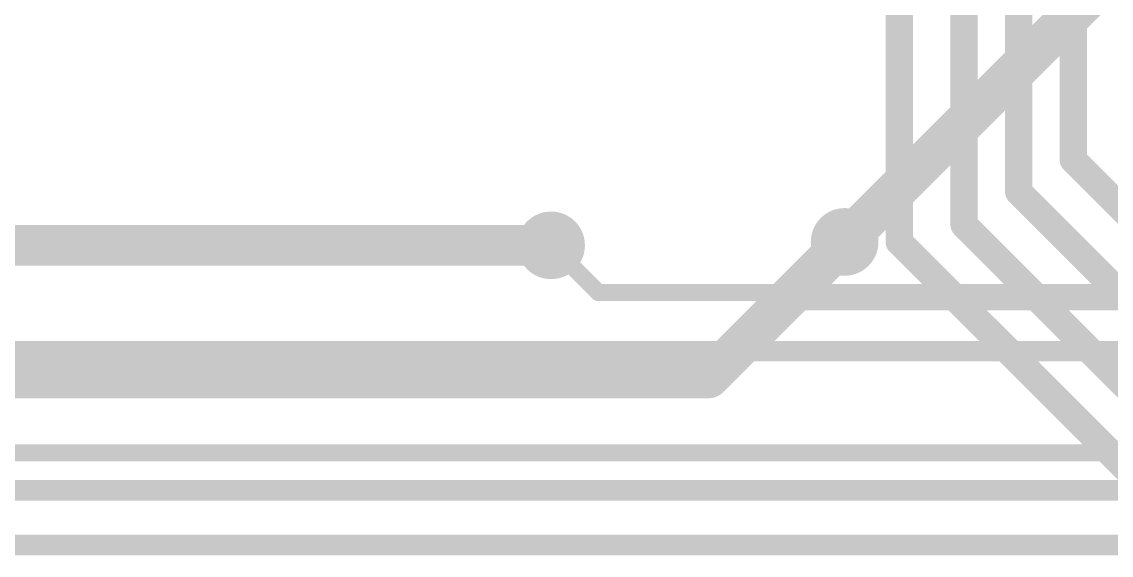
# Model space of a CAD drawing. Header units: millimetres. Extents: x -0.39 to 4.37, y -0.38 to 3.54.
# Drawn here: x 0.6398 to 0.9589, y 1.121 to 1.2773 of the extents above; entities that cross this region are included whole.
import ezdxf

# ---------------------------------------------------------------- set-up
doc = ezdxf.new("R2010")
doc.units = ezdxf.units.MM
doc.header["$MEASUREMENT"] = 0
for name, color, linetype in [('BottomLayer', 5, 'Continuous'), ('BottomSolder', 6, 'Continuous'), ('TopLayer', 1, 'Continuous'), ('TopOverlay', 2, 'Continuous'), ('TopSolder', 216, 'Continuous'), ('ViaHoleLayer', 16, 'Continuous')]:
    doc.layers.add(name, color=color, linetype=linetype)

# ---------------------------------------------------------------- blocks, each defined once
blk = doc.blocks.new('BGA_153_321')
at = {"layer": 'TopOverlay', "const_width": 0.005}
blk.add_lwpolyline([(0.22638, 0.12795), (0.22638, 0.2559)], dxfattribs=at)
at = {"layer": 'TopOverlay', "const_width": 0.0025}
blk.add_lwpolyline([(0.22513, 0.12795, 1), (0.22763, 0.12795, 1)], format="xyb", close=True, dxfattribs=at)

msp = doc.modelspace()

# ---------------------------------------------------------------- hatches: boundary and pattern name
at = {"layer": 'BottomLayer'}
h = msp.add_hatch(color=5, dxfattribs=at)
edge = h.paths.add_edge_path()
edge.add_arc((0.79482, 1.21182), 0.00591, 0, 360)
h = msp.add_hatch(color=5, dxfattribs=at)
edge = h.paths.add_edge_path()
edge.add_arc((0.88082, 1.21282), 0.00591, 0, 360)
at = {"layer": 'BottomSolder'}
h = msp.add_hatch(color=6, dxfattribs=at)
edge = h.paths.add_edge_path()
edge.add_arc((0.88082, 1.21282), 0.00991, 0, 360)
h = msp.add_hatch(color=6, dxfattribs=at)
edge = h.paths.add_edge_path()
edge.add_arc((0.79482, 1.21182), 0.00991, 0, 360)
at = {"layer": 'TopLayer'}
h = msp.add_hatch(color=1, dxfattribs=at)
edge = h.paths.add_edge_path()
edge.add_arc((0.79482, 1.21182), 0.00591, 0, 360)
h = msp.add_hatch(color=1, dxfattribs=at)
edge = h.paths.add_edge_path()
edge.add_arc((0.88082, 1.21282), 0.00591, 0, 360)
at = {"layer": 'TopSolder'}
h = msp.add_hatch(color=216, dxfattribs=at)
edge = h.paths.add_edge_path()
edge.add_arc((0.88082, 1.21282), 0.00991, 0, 360)
h = msp.add_hatch(color=216, dxfattribs=at)
edge = h.paths.add_edge_path()
edge.add_arc((0.79482, 1.21182), 0.00991, 0, 360)
at = {"layer": 'ViaHoleLayer'}
h = msp.add_hatch(color=16, dxfattribs=at)
edge = h.paths.add_edge_path()
edge.add_arc((0.88082, 1.21282), 0.00394, 0, 360)
h = msp.add_hatch(color=16, dxfattribs=at)
edge = h.paths.add_edge_path()
edge.add_arc((0.79482, 1.21182), 0.00394, 0, 360)

# ---------------------------------------------------------------- linework, layer by layer
at = {"layer": 'BottomLayer'}
for points, const_width in [([(0.88082, 1.21282), (0.95282, 1.28482)], 0.012), ([(0.79482, 1.21182), (0.80865, 1.19799)], 0.005), ([(0.80865, 1.19799), (1.27199, 1.19799)], 0.005), ([(0.422, 1.18082), (1.28582, 1.18082)], 0.006), ([(0.55632, 1.151), (1.284, 1.151)], 0.005), ([(0.58336, 1.14), (1.303, 1.14)], 0.006)]:
    msp.add_lwpolyline(points, dxfattribs=dict(at, const_width=const_width))
for points, const_width in [([(0.87782, 1.21282, 1), (0.88382, 1.21282, 1)], 0.006), ([(0.79357, 1.21182, 1), (0.79607, 1.21182, 1)], 0.0025), ([(0.8074, 1.19799, 1), (0.8099, 1.19799, 1)], 0.0025), ([(0.8074, 1.19799, 1), (0.8099, 1.19799, 1)], 0.0025)]:
    msp.add_lwpolyline(points, format="xyb", close=True, dxfattribs=dict(at, const_width=const_width))
at = {"layer": 'TopLayer'}
for points, const_width in [([(0.94782, 1.23682), (0.94782, 1.45782)], 0.008), ([(0.89682, 1.21282), (0.89682, 1.45482)], 0.008), ([(0.93182, 1.22743), (0.93182, 1.42882)], 0.008), ([(0.91582, 1.21782), (0.91582, 1.28882)], 0.008), ([(0.94782, 1.23682), (0.99282, 1.19182)], 0.008), ([(0.93182, 1.22743), (0.99243, 1.16682)], 0.008), ([(0.91582, 1.21782), (0.98173, 1.15192)], 0.008), ([(0.59482, 1.21182), (0.79482, 1.21182)], 0.012), ([(0.841, 1.173), (0.88082, 1.21282)], 0.012), ([(0.89682, 1.21282), (0.97182, 1.13782)], 0.008), ([(0.61636, 1.173), (0.841, 1.173)], 0.012), ([(0.611, 1.124), (1.452, 1.124)], 0.006)]:
    msp.add_lwpolyline(points, dxfattribs=dict(at, const_width=const_width))
for points, const_width in [([(0.94582, 1.23682, 1), (0.94982, 1.23682, 1)], 0.004), ([(0.94582, 1.23682, 1), (0.94982, 1.23682, 1)], 0.004), ([(0.92982, 1.22743, 1), (0.93382, 1.22743, 1)], 0.004), ([(0.92982, 1.22743, 1), (0.93382, 1.22743, 1)], 0.004), ([(0.91382, 1.21782, 1), (0.91782, 1.21782, 1)], 0.004), ([(0.91382, 1.21782, 1), (0.91782, 1.21782, 1)], 0.004), ([(0.79182, 1.21182, 1), (0.79782, 1.21182, 1)], 0.006), ([(0.87782, 1.21282, 1), (0.88382, 1.21282, 1)], 0.006), ([(0.89482, 1.21282, 1), (0.89882, 1.21282, 1)], 0.004), ([(0.89482, 1.21282, 1), (0.89882, 1.21282, 1)], 0.004), ([(0.838, 1.173, 1), (0.844, 1.173, 1)], 0.006), ([(0.838, 1.173, 1), (0.844, 1.173, 1)], 0.006)]:
    msp.add_lwpolyline(points, format="xyb", close=True, dxfattribs=dict(at, const_width=const_width))

# ---------------------------------------------------------------- block references
at = {"rotation": 270}
msp.add_blockref('BGA_153_321', (0.73524, 1.42161), dxfattribs=at)

doc.saveas('drawing.dxf')
